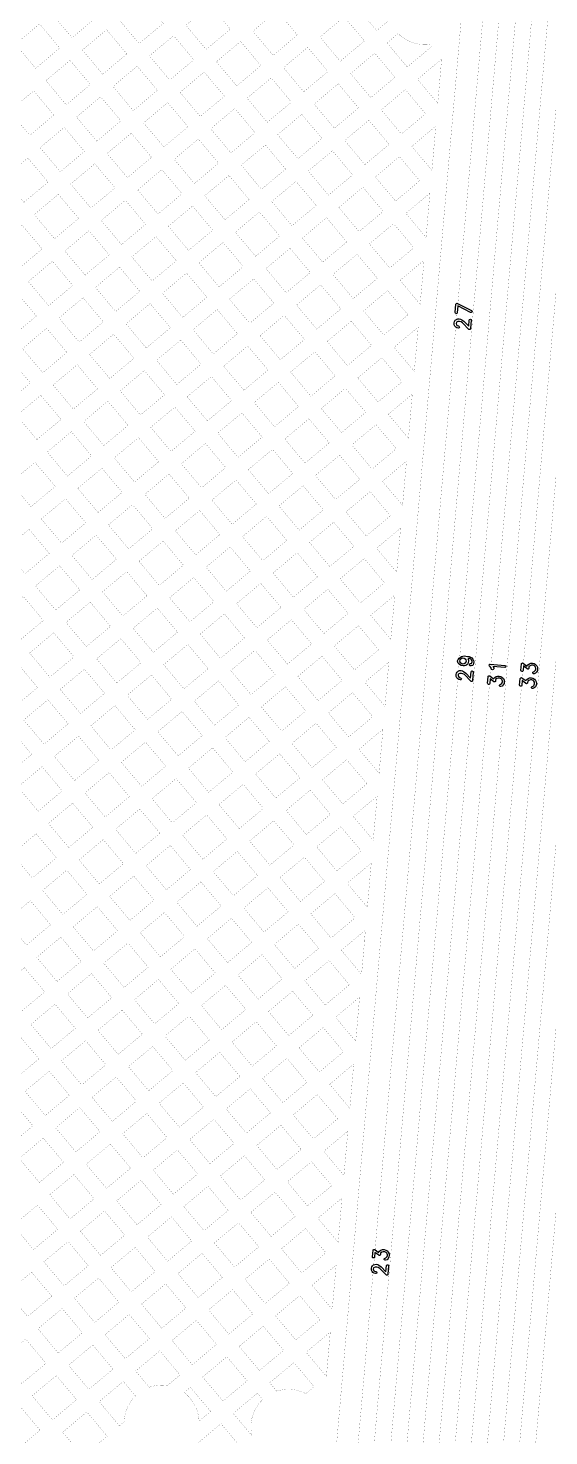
# Model space of a CAD drawing. Extents: x 592 to 965, y 89 to 353.
# Drawn here: x 644.84 to 652.26, y 286.61 to 306.69 of the extents above; entities that cross this region are included whole.
import ezdxf

# ---------------------------------------------------------------- set-up
doc = ezdxf.new("R2010")
doc.units = 0
doc.layers.add('a_area', color=3, linetype='Continuous')

# ---------------------------------------------------------------- blocks, each defined once
blk = doc.blocks.new('PAD_R3')
at = {"layer": 'a_area', "const_width": 0.5}
blk.add_lwpolyline([(0.25, 0, 1), (-0.25, 0, 1)], format="xyb", close=True, dxfattribs=at)

msp = doc.modelspace()

# ---------------------------------------------------------------- linework, layer by layer
at = {"layer": 'a_area', "const_width": 0.0015}
for points in [[(644.978, 250.475), (647.662, 281.162, -0.084552), (647.862, 281.924, 0.012808), (647.905, 282.023, -0.038887), (648.178, 282.582, 0.005339), (648.197, 282.617, -0.07215), (648.588, 283.159, 0.012405), (648.628, 283.203, -0.023497), (648.891, 283.473, -0.022352), (649.074, 283.63, 0.199572), (649.337, 284.14), (651.695, 311.103, 0.208816), (651.666, 311.191), (649.733, 313.495, 0.198841), (649.156, 313.792), (649.098, 313.797, -0.199255), (646.874, 314.956), (646.522, 315.376, -0.19862), (646.267, 316.198), (646.292, 316.486, 0.129621), (646.194, 317.051)], [(646.856, 316.773, 0.290904), (646.508, 316.33), (646.494, 316.171, 0.199266), (646.704, 315.515), (647.055, 315.096, 0.204199), (649.185, 314.019, -0.199), (649.914, 313.635), (651.848, 311.33, -0.193621), (651.923, 311.084), (649.564, 284.112, -0.198807), (649.216, 283.451, 0.02291), (649.044, 283.304, 0.023375), (648.798, 283.05, -0.010452), (648.758, 283.007, -0.021844), (648.752, 282.999, 0.07279), (648.397, 282.506, -0.004286), (648.379, 282.474, -0.015414), (648.376, 282.468, 0.0088), (648.344, 282.412, 0.035221), (648.115, 281.934, -0.011559), (648.073, 281.834, -0.011366), (648.071, 281.83, 0.085245), (647.89, 281.136), (645.207, 250.475)], [(645.895, 250.475), (648.55, 280.818, -0.109032), (648.95, 282.087, 0.010597), (649.008, 282.193, -0.078141), (649.269, 282.545, 0.016369), (649.322, 282.602, -0.02685), (649.555, 282.837, -0.016985), (649.561, 282.842, -0.025684), (649.569, 282.85), (649.88, 283.111, 0.20615), (650.229, 283.766), (652.613, 311.01, 0.197996), (652.369, 311.779), (650.23, 314.327, 0.098156), (650.087, 314.439), (649.716, 314.632, 0.068059), (649.532, 314.697, -0.042429), (649.382, 314.742, -0.064205), (648.626, 315.156, -0.072703), (648.602, 315.179, -0.20304), (648.275, 316.259), (648.072, 316.75, -0.065162), (648.07, 316.76)], [(648.891, 316.661), (648.502, 316.229), (648.5, 316.207, 0.195261), (648.772, 315.332, 0.063752), (649.474, 314.951, 0.039475), (649.579, 314.921, -0.070657), (649.829, 314.831), (650.202, 314.637, -0.097932), (650.411, 314.466), (652.544, 311.926, -0.199708), (652.84, 310.983), (650.456, 283.738, -0.20408), (650.023, 282.932, -0.008932), (649.986, 282.901), (649.709, 282.668, 0.027043), (649.492, 282.448, -0.016228), (649.429, 282.382, 0.079015), (649.208, 282.082, -0.010538), (649.145, 281.969, 0.109157), (648.777, 280.792), (646.125, 250.475), (645.895, 250.475)], [(650.785, 316.439, 0.152813), (650.565, 315.971, 0.109083), (650.908, 315.313), (653.263, 312.506, -0.198709), (653.754, 310.937), (651.344, 283.4, -0.197794), (650.831, 282.415), (650.374, 282.031, 0.187952), (649.68, 280.621), (647.043, 250.475), (646.813, 250.475)], [(646.813, 250.475), (649.453, 280.648, -0.187862), (650.225, 282.205), (650.686, 282.591, 0.198733), (651.117, 283.428), (653.527, 310.965, 0.198995), (653.081, 312.367), (650.733, 315.166, -0.136963), (650.3, 316.12, 0.102803), (650.096, 316.406)], [(647.859, 316.173), (648.076, 315.366), (648.259, 315.147, 0.176584), (649.453, 314.462, -0.076575), (649.699, 314.377), (649.922, 314.26, -0.09694), (650.131, 314.089), (652.198, 311.626, -0.197172), (652.385, 311.027), (650.008, 283.855, -0.197236), (649.693, 283.253), (649.38, 282.99, 0.025707), (649.141, 282.746, -0.011878), (649.08, 282.681, 0.073262), (648.801, 282.292, -0.005457), (648.774, 282.243, -0.008932), (648.772, 282.24, 0.003941), (648.746, 282.195, -0.012535), (648.744, 282.19, 0.10827), (648.322, 280.835), (645.666, 250.475), (645.437, 250.475)], [(649.889, 316.093), (650.19, 315.312), (650.458, 315.054, -0.092273), (650.655, 314.892), (652.912, 312.203, -0.199974), (653.298, 310.97), (650.912, 283.702, -0.199007), (650.337, 282.599), (650.081, 282.383, 0.199597), (649.232, 280.748), (646.584, 250.475), (646.354, 250.475)], [(651.974, 315.607), (651.89, 315.152, 0.105844), (651.92, 314.934, 0.005634), (651.969, 314.811, -0.017036), (651.972, 314.804, 0.07336), (652.07, 314.645), (653.617, 312.802, -0.198905), (654.211, 310.919), (651.77, 283.023, -0.197467), (651.333, 282.189), (650.78, 281.725, 0.069661), (650.649, 281.58, 0.127399), (650.133, 280.116), (647.54, 250.475), (647.31, 250.475)], [(645.437, 250.475), (648.095, 280.862, -0.112199), (648.576, 282.357, 0.005587), (648.601, 282.404, -0.072468), (648.917, 282.841, 0.011717), (648.969, 282.897, -0.026264), (649.231, 283.164), (649.545, 283.427, 0.200481), (649.781, 283.883), (652.157, 311.046, 0.201044), (652.016, 311.487), (649.95, 313.949, 0.097155), (649.807, 314.062), (649.592, 314.175, 0.079893), (649.404, 314.238, -0.176615), (648.078, 315.007), (647.902, 315.217, -0.058168), (647.887, 315.225), (647.138, 315.575)], [(646.354, 250.475), (649.006, 280.781, -0.198353), (649.935, 282.559), (650.191, 282.774, 0.198773), (650.684, 283.722), (653.071, 311.003, 0.197779), (652.736, 312.056), (650.48, 314.745, 0.096077), (650.342, 314.857, -0.081539), (650.311, 314.878), (650.033, 315.146, -0.030411), (650.025, 315.15), (649.233, 315.424)], [(647.31, 250.475), (649.907, 280.15, -0.126349), (650.459, 281.708, -0.07042), (650.635, 281.901), (651.188, 282.366, 0.200191), (651.544, 283.057), (653.983, 310.939, 0.198914), (653.442, 312.655), (651.895, 314.498, -0.078654), (651.755, 314.731, -0.003286), (651.725, 314.805, -0.023773), (651.722, 314.811, 0.147236), (651.212, 315.454)], [(651.227, 309.258), (649.032, 284.155, -0.224527)], [(649.593, 293.195), (649.635, 293.669, -0.030404), (649.635, 293.683), (649.648, 293.827)], [(647.063, 287.231, -0.226802), (647.277, 286.824)], [(648.032, 286.616, -0.06079), (648.016, 286.744, -0.207343), (648.185, 287.133), (648.109, 287.224), (647.764, 286.934)]]:
    msp.add_lwpolyline(points, format="xyb", dxfattribs=at)
for points in [[(645.179, 306.897), (645.467, 306.553), (645.812, 306.842), (645.523, 307.186)], [(646.134, 306.814), (646.423, 306.469), (646.767, 306.758), (646.478, 307.103)], [(647.089, 306.73), (647.378, 306.386), (647.722, 306.675), (647.434, 307.019)], [(648.044, 306.646), (648.333, 306.302), (648.678, 306.591), (648.389, 306.936)], [(649, 306.563), (649.289, 306.218), (649.634, 306.507), (649.345, 306.852)], [(644.659, 306.461), (644.948, 306.117), (645.292, 306.406), (645.004, 306.75)], [(645.614, 306.378), (645.904, 306.033), (646.248, 306.322), (645.959, 306.667)], [(646.57, 306.294), (646.859, 305.95), (647.203, 306.239), (646.914, 306.583)], [(647.525, 306.211), (647.814, 305.866), (648.158, 306.155), (647.869, 306.5)], [(648.48, 306.127), (648.769, 305.782), (649.114, 306.071), (648.825, 306.416)], [(645.095, 305.942), (645.384, 305.597), (645.728, 305.886), (645.439, 306.231)], [(649.436, 306.043), (649.725, 305.699), (650.069, 305.988), (649.781, 306.332)], [(646.05, 305.858), (646.339, 305.514), (646.684, 305.803), (646.395, 306.147)], [(647.006, 305.775), (647.295, 305.43), (647.639, 305.719), (647.35, 306.064)], [(647.961, 305.691), (648.25, 305.347), (648.594, 305.635), (648.305, 305.98)], [(644.575, 305.506), (644.864, 305.161), (645.209, 305.45), (644.92, 305.795)], [(648.916, 305.607), (649.205, 305.263), (649.55, 305.552), (649.261, 305.896)], [(649.872, 305.524), (650.161, 305.18), (650.505, 305.469), (650.216, 305.813)], [(645.531, 305.422), (645.819, 305.078), (646.164, 305.367), (645.875, 305.711)], [(646.486, 305.339), (646.775, 304.995), (647.12, 305.283), (646.83, 305.628)], [(647.442, 305.255), (647.731, 304.911), (648.075, 305.2), (647.786, 305.544)], [(648.397, 305.171), (648.686, 304.827), (649.03, 305.116), (648.741, 305.46)], [(649.352, 305.088), (649.641, 304.743), (649.986, 305.033), (649.697, 305.377)], [(645.011, 304.986), (645.3, 304.642), (645.644, 304.931), (645.356, 305.275)], [(645.966, 304.903), (646.256, 304.558), (646.6, 304.848), (646.311, 305.192)], [(646.922, 304.819), (647.211, 304.475), (647.556, 304.764), (647.266, 305.108)], [(647.878, 304.736), (648.166, 304.391), (648.511, 304.68), (648.222, 305.024)], [(644.492, 304.55), (644.781, 304.206), (645.125, 304.495), (644.836, 304.839)], [(645.447, 304.467), (645.736, 304.123), (646.08, 304.411), (645.791, 304.756)], [(648.833, 304.652), (649.122, 304.308), (649.466, 304.596), (649.177, 304.941)], [(649.788, 304.568), (650.077, 304.224), (650.422, 304.513), (650.133, 304.857)], [(646.402, 304.383), (646.692, 304.039), (647.036, 304.328), (646.747, 304.672)], [(647.358, 304.3), (647.647, 303.956), (647.991, 304.245), (647.703, 304.589)], [(648.313, 304.216), (648.602, 303.872), (648.947, 304.161), (648.658, 304.505)], [(649.269, 304.133), (649.558, 303.788), (649.902, 304.077), (649.613, 304.421)], [(644.928, 304.031), (645.217, 303.687), (645.561, 303.976), (645.272, 304.32)], [(645.883, 303.947), (646.172, 303.603), (646.516, 303.892), (646.227, 304.236)], [(646.839, 303.864), (647.127, 303.52), (647.472, 303.809), (647.183, 304.153)], [(647.794, 303.78), (648.083, 303.436), (648.427, 303.725), (648.138, 304.069)], [(648.749, 303.697), (649.039, 303.352), (649.383, 303.641), (649.094, 303.986)], [(644.408, 303.595), (644.697, 303.251), (645.041, 303.54), (644.752, 303.884)], [(645.364, 303.512), (645.653, 303.167), (645.997, 303.456), (645.708, 303.801)], [(649.705, 303.613), (649.994, 303.269), (650.338, 303.558), (650.049, 303.902)], [(646.319, 303.428), (646.608, 303.084), (646.952, 303.373), (646.663, 303.717)], [(647.274, 303.344), (647.563, 303), (647.908, 303.289), (647.619, 303.634)], [(648.23, 303.261), (648.519, 302.916), (648.863, 303.205), (648.574, 303.55)], [(644.844, 303.076), (645.133, 302.731), (645.478, 303.02), (645.188, 303.365)], [(649.185, 303.177), (649.474, 302.833), (649.819, 303.122), (649.53, 303.466)], [(645.8, 302.992), (646.088, 302.648), (646.433, 302.937), (646.144, 303.281)], [(646.755, 302.909), (647.044, 302.564), (647.388, 302.853), (647.099, 303.197)], [(647.71, 302.825), (647.999, 302.48), (648.344, 302.769), (648.055, 303.114)], [(648.666, 302.741), (648.955, 302.397), (649.299, 302.686), (649.01, 303.03)], [(649.621, 302.658), (649.91, 302.313), (650.255, 302.602), (649.965, 302.947)], [(644.324, 302.64), (644.614, 302.295), (644.958, 302.584), (644.669, 302.929)], [(645.28, 302.556), (645.569, 302.212), (645.913, 302.501), (645.624, 302.845)], [(646.235, 302.473), (646.524, 302.128), (646.869, 302.417), (646.58, 302.762)], [(647.191, 302.389), (647.48, 302.044), (647.824, 302.333), (647.535, 302.678)], [(648.146, 302.305), (648.435, 301.961), (648.78, 302.25), (648.491, 302.594)], [(644.76, 302.12), (645.049, 301.776), (645.394, 302.065), (645.105, 302.409)], [(649.102, 302.222), (649.391, 301.877), (649.735, 302.166), (649.446, 302.511)], [(645.716, 302.037), (646.005, 301.692), (646.349, 301.981), (646.06, 302.326)], [(646.671, 301.953), (646.96, 301.608), (647.305, 301.897), (647.016, 302.242)], [(647.627, 301.869), (647.916, 301.525), (648.26, 301.814), (647.971, 302.158)], [(644.241, 301.684), (644.53, 301.34), (644.874, 301.629), (644.585, 301.973)], [(648.582, 301.786), (648.871, 301.441), (649.216, 301.73), (648.927, 302.075)], [(649.538, 301.702), (649.827, 301.358), (650.171, 301.647), (649.882, 301.991)], [(645.196, 301.601), (645.485, 301.256), (645.83, 301.545), (645.541, 301.89)], [(646.152, 301.517), (646.441, 301.173), (646.785, 301.461), (646.496, 301.806)], [(647.107, 301.433), (647.396, 301.089), (647.741, 301.378), (647.452, 301.722)], [(648.063, 301.35), (648.352, 301.005), (648.696, 301.294), (648.407, 301.639)], [(649.018, 301.266), (649.307, 300.922), (649.652, 301.211), (649.363, 301.555)], [(644.677, 301.165), (644.966, 300.821), (645.31, 301.109), (645.021, 301.454)], [(645.632, 301.081), (645.921, 300.736), (646.266, 301.026), (645.977, 301.37)], [(646.588, 300.997), (646.877, 300.653), (647.221, 300.942), (646.932, 301.286)], [(647.543, 300.914), (647.832, 300.57), (648.177, 300.858), (647.887, 301.203)], [(645.113, 300.645), (645.402, 300.301), (645.746, 300.59), (645.457, 300.934)], [(648.499, 300.83), (648.788, 300.486), (649.132, 300.775), (648.843, 301.119)], [(649.454, 300.746), (649.743, 300.402), (650.087, 300.692), (649.799, 301.036)], [(646.068, 300.561), (646.357, 300.217), (646.702, 300.506), (646.413, 300.851)], [(647.024, 300.478), (647.313, 300.134), (647.657, 300.423), (647.368, 300.767)], [(647.979, 300.394), (648.268, 300.05), (648.613, 300.339), (648.324, 300.683)], [(648.935, 300.311), (649.223, 299.967), (649.568, 300.255), (649.279, 300.6)], [(644.593, 300.209), (644.882, 299.865), (645.227, 300.154), (644.938, 300.498)], [(645.549, 300.126), (645.838, 299.782), (646.182, 300.07), (645.893, 300.414)], [(646.504, 300.042), (646.793, 299.698), (647.138, 299.987), (646.849, 300.331)], [(647.46, 299.959), (647.749, 299.614), (648.093, 299.903), (647.804, 300.247)], [(648.415, 299.875), (648.704, 299.531), (649.048, 299.82), (648.76, 300.164)], [(645.029, 299.69), (645.318, 299.345), (645.663, 299.635), (645.374, 299.979)], [(649.37, 299.791), (649.659, 299.447), (650.004, 299.736), (649.715, 300.08)], [(645.985, 299.606), (646.274, 299.262), (646.618, 299.551), (646.329, 299.895)], [(646.94, 299.522), (647.229, 299.178), (647.574, 299.467), (647.285, 299.812)], [(647.896, 299.439), (648.185, 299.095), (648.529, 299.384), (648.24, 299.728)], [(644.51, 299.253), (644.798, 298.909), (645.143, 299.199), (644.854, 299.543)], [(648.851, 299.355), (649.14, 299.011), (649.484, 299.3), (649.195, 299.644)], [(645.465, 299.17), (645.754, 298.826), (646.099, 299.115), (645.81, 299.46)], [(646.421, 299.087), (646.71, 298.742), (647.054, 299.031), (646.765, 299.376)], [(647.376, 299.003), (647.665, 298.659), (648.009, 298.948), (647.721, 299.292)], [(648.331, 298.92), (648.621, 298.575), (648.965, 298.864), (648.676, 299.209)], [(649.287, 298.836), (649.576, 298.491), (649.92, 298.78), (649.631, 299.125)], [(644.945, 298.734), (645.234, 298.39), (645.579, 298.679), (645.29, 299.023)], [(645.901, 298.651), (646.19, 298.306), (646.535, 298.595), (646.246, 298.94)], [(646.857, 298.567), (647.146, 298.223), (647.49, 298.512), (647.201, 298.856)], [(647.812, 298.484), (648.101, 298.139), (648.445, 298.428), (648.156, 298.773)], [(644.426, 298.299), (644.715, 297.954), (645.059, 298.243), (644.77, 298.587)], [(648.768, 298.4), (649.057, 298.055), (649.401, 298.344), (649.112, 298.689)], [(645.381, 298.215), (645.67, 297.87), (646.015, 298.159), (645.726, 298.504)], [(646.337, 298.131), (646.626, 297.787), (646.971, 298.076), (646.682, 298.42)], [(647.293, 298.048), (647.582, 297.703), (647.926, 297.992), (647.637, 298.337)], [(648.248, 297.964), (648.537, 297.619), (648.882, 297.909), (648.592, 298.253)], [(649.204, 297.88), (649.492, 297.536), (649.837, 297.825), (649.548, 298.169)], [(644.862, 297.779), (645.151, 297.434), (645.495, 297.723), (645.206, 298.068)], [(645.817, 297.695), (646.106, 297.351), (646.451, 297.64), (646.162, 297.984)], [(646.773, 297.612), (647.062, 297.267), (647.407, 297.556), (647.117, 297.901)], [(647.729, 297.528), (648.018, 297.184), (648.362, 297.472), (648.073, 297.817)], [(648.684, 297.444), (648.973, 297.1), (649.317, 297.389), (649.028, 297.733)], [(644.342, 297.343), (644.632, 296.998), (644.976, 297.287), (644.687, 297.632)], [(645.298, 297.259), (645.587, 296.915), (645.931, 297.204), (645.642, 297.548)], [(646.253, 297.176), (646.542, 296.831), (646.887, 297.12), (646.598, 297.465)], [(647.209, 297.092), (647.498, 296.748), (647.843, 297.037), (647.554, 297.381)], [(648.165, 297.009), (648.453, 296.664), (648.797, 296.953), (648.509, 297.297)], [(649.12, 296.925), (649.409, 296.58), (649.753, 296.87), (649.464, 297.214)], [(644.778, 296.823), (645.067, 296.479), (645.412, 296.768), (645.123, 297.112)], [(645.734, 296.74), (646.023, 296.395), (646.367, 296.684), (646.078, 297.029)], [(646.689, 296.656), (646.978, 296.311), (647.323, 296.601), (647.034, 296.945)], [(647.645, 296.572), (647.934, 296.228), (648.278, 296.518), (647.99, 296.862)], [(648.6, 296.489), (648.889, 296.145), (649.234, 296.433), (648.944, 296.778)], [(644.259, 296.387), (644.547, 296.043), (644.892, 296.332), (644.603, 296.676)], [(645.214, 296.304), (645.503, 295.959), (645.848, 296.248), (645.559, 296.593)], [(646.17, 296.22), (646.459, 295.876), (646.803, 296.165), (646.514, 296.509)], [(647.125, 296.136), (647.414, 295.792), (647.759, 296.081), (647.47, 296.426)], [(648.081, 296.053), (648.37, 295.709), (648.714, 295.998), (648.425, 296.342)], [(644.694, 295.868), (644.984, 295.523), (645.328, 295.812), (645.039, 296.157)], [(649.036, 295.97), (649.326, 295.625), (649.67, 295.914), (649.38, 296.258)], [(645.65, 295.784), (645.939, 295.44), (646.284, 295.729), (645.995, 296.073)], [(646.606, 295.701), (646.895, 295.357), (647.239, 295.645), (646.95, 295.989)], [(647.561, 295.617), (647.85, 295.273), (648.195, 295.562), (647.906, 295.906)], [(648.517, 295.534), (648.806, 295.189), (649.15, 295.478), (648.861, 295.823)], [(645.13, 295.348), (645.42, 295.004), (645.764, 295.293), (645.475, 295.637)], [(646.086, 295.265), (646.375, 294.92), (646.72, 295.21), (646.431, 295.554)], [(647.042, 295.181), (647.331, 294.837), (647.675, 295.126), (647.386, 295.47)], [(647.997, 295.097), (648.286, 294.753), (648.631, 295.042), (648.342, 295.387)], [(644.611, 294.912), (644.9, 294.568), (645.244, 294.857), (644.955, 295.201)], [(645.567, 294.828), (645.855, 294.484), (646.2, 294.774), (645.911, 295.118)], [(648.953, 295.014), (649.241, 294.67), (649.586, 294.959), (649.297, 295.303)], [(646.522, 294.745), (646.811, 294.401), (647.156, 294.69), (646.867, 295.034)], [(647.478, 294.662), (647.767, 294.317), (648.111, 294.606), (647.822, 294.95)], [(648.433, 294.578), (648.722, 294.234), (649.066, 294.523), (648.778, 294.867)], [(645.047, 294.393), (645.336, 294.049), (645.68, 294.337), (645.391, 294.682)], [(646.002, 294.309), (646.291, 293.965), (646.636, 294.254), (646.347, 294.598)], [(646.958, 294.226), (647.247, 293.881), (647.592, 294.17), (647.303, 294.515)], [(647.914, 294.142), (648.202, 293.798), (648.547, 294.087), (648.258, 294.431)], [(648.869, 294.059), (649.158, 293.714), (649.502, 294.003), (649.213, 294.348)], [(644.528, 293.957), (644.817, 293.613), (645.161, 293.902), (644.872, 294.246)], [(645.483, 293.874), (645.772, 293.529), (646.116, 293.818), (645.827, 294.162)], [(646.438, 293.79), (646.727, 293.445), (647.072, 293.734), (646.783, 294.079)], [(647.394, 293.706), (647.683, 293.362), (648.027, 293.651), (647.739, 293.995)], [(648.349, 293.623), (648.639, 293.278), (648.983, 293.567), (648.694, 293.912)], [(644.963, 293.438), (645.253, 293.093), (645.597, 293.382), (645.308, 293.727)], [(645.919, 293.354), (646.208, 293.009), (646.552, 293.298), (646.263, 293.643)], [(646.874, 293.27), (647.163, 292.926), (647.508, 293.215), (647.219, 293.559)], [(647.83, 293.187), (648.119, 292.842), (648.463, 293.131), (648.174, 293.476)], [(648.785, 293.103), (649.075, 292.759), (649.419, 293.047), (649.13, 293.392)], [(644.444, 293.002), (644.733, 292.657), (645.077, 292.946), (644.788, 293.291)], [(645.4, 292.918), (645.689, 292.573), (646.033, 292.862), (645.744, 293.207)], [(646.355, 292.834), (646.644, 292.49), (646.988, 292.779), (646.699, 293.123)], [(647.31, 292.751), (647.599, 292.406), (647.944, 292.695), (647.655, 293.04)], [(648.266, 292.667), (648.555, 292.323), (648.899, 292.612), (648.61, 292.956)], [(644.88, 292.482), (645.169, 292.137), (645.514, 292.426), (645.224, 292.771)], [(645.836, 292.398), (646.124, 292.054), (646.469, 292.343), (646.18, 292.687)], [(646.791, 292.315), (647.08, 291.97), (647.424, 292.259), (647.135, 292.604)], [(647.746, 292.231), (648.035, 291.886), (648.38, 292.176), (648.091, 292.52)], [(644.361, 292.046), (644.65, 291.702), (644.994, 291.99), (644.705, 292.335)], [(648.702, 292.147), (648.991, 291.803), (649.335, 292.092), (649.046, 292.437)], [(645.316, 291.962), (645.605, 291.618), (645.949, 291.907), (645.66, 292.251)], [(646.271, 291.879), (646.56, 291.535), (646.905, 291.824), (646.616, 292.168)], [(647.227, 291.795), (647.516, 291.451), (647.86, 291.74), (647.571, 292.084)], [(648.182, 291.711), (648.471, 291.367), (648.815, 291.656), (648.527, 292.001)], [(644.797, 291.527), (645.085, 291.182), (645.43, 291.471), (645.141, 291.815)], [(645.752, 291.443), (646.041, 291.098), (646.385, 291.388), (646.096, 291.732)], [(646.707, 291.359), (646.996, 291.015), (647.341, 291.304), (647.052, 291.648)], [(647.663, 291.276), (647.952, 290.932), (648.296, 291.22), (648.007, 291.564)], [(644.277, 291.091), (644.566, 290.746), (644.91, 291.035), (644.622, 291.38)], [(645.232, 291.007), (645.521, 290.663), (645.866, 290.952), (645.577, 291.296)], [(648.618, 291.192), (648.907, 290.848), (649.252, 291.137), (648.962, 291.481)], [(646.188, 290.923), (646.477, 290.579), (646.821, 290.868), (646.532, 291.212)], [(647.143, 290.84), (647.432, 290.496), (647.777, 290.785), (647.488, 291.129)], [(648.099, 290.756), (648.388, 290.412), (648.732, 290.701), (648.443, 291.045)], [(644.713, 290.571), (645.002, 290.227), (645.346, 290.516), (645.057, 290.86)], [(645.668, 290.488), (645.958, 290.143), (646.302, 290.432), (646.013, 290.776)], [(646.624, 290.404), (646.912, 290.06), (647.257, 290.349), (646.968, 290.693)], [(647.579, 290.32), (647.868, 289.976), (648.213, 290.265), (647.923, 290.609)], [(648.535, 290.237), (648.823, 289.893), (649.168, 290.181), (648.879, 290.526)], [(645.149, 290.052), (645.438, 289.707), (645.782, 289.996), (645.493, 290.341)], [(646.104, 289.968), (646.393, 289.624), (646.737, 289.913), (646.449, 290.257)], [(647.059, 289.884), (647.349, 289.54), (647.693, 289.829), (647.404, 290.174)], [(648.015, 289.801), (648.304, 289.457), (648.648, 289.746), (648.359, 290.09)], [(644.629, 289.616), (644.918, 289.271), (645.263, 289.56), (644.974, 289.905)], [(645.585, 289.532), (645.874, 289.188), (646.218, 289.477), (645.929, 289.821)], [(646.54, 289.449), (646.829, 289.104), (647.173, 289.393), (646.884, 289.738)], [(647.495, 289.365), (647.784, 289.021), (648.129, 289.31), (647.84, 289.654)], [(648.451, 289.282), (648.74, 288.937), (649.084, 289.226), (648.795, 289.571)], [(645.065, 289.096), (645.354, 288.752), (645.698, 289.041), (645.41, 289.385)], [(646.021, 289.013), (646.31, 288.668), (646.654, 288.957), (646.365, 289.302)], [(646.976, 288.929), (647.265, 288.585), (647.609, 288.874), (647.32, 289.218)], [(647.931, 288.846), (648.22, 288.501), (648.565, 288.79), (648.276, 289.135)], [(644.546, 288.66), (644.834, 288.316), (645.179, 288.605), (644.89, 288.949)], [(645.501, 288.577), (645.79, 288.232), (646.134, 288.521), (645.845, 288.866)], [(646.457, 288.493), (646.745, 288.149), (647.09, 288.438), (646.801, 288.782)], [(647.412, 288.41), (647.701, 288.065), (648.045, 288.354), (647.756, 288.699)], [(648.367, 288.326), (648.656, 287.981), (649.001, 288.27), (648.712, 288.615)], [(644.981, 288.141), (645.27, 287.796), (645.615, 288.085), (645.326, 288.43)], [(645.937, 288.057), (646.226, 287.713), (646.57, 288.002), (646.281, 288.346)], [(646.892, 287.974), (647.181, 287.629), (647.526, 287.918), (647.237, 288.263)], [(647.848, 287.89), (648.137, 287.546), (648.481, 287.834), (648.192, 288.179)], [(644.462, 287.705), (644.751, 287.36), (645.095, 287.649), (644.806, 287.994)], [(645.417, 287.621), (645.706, 287.277), (646.051, 287.566), (645.762, 287.91)], [(647.328, 287.454), (647.617, 287.11), (647.962, 287.399), (647.673, 287.743)], [(644.898, 287.185), (645.187, 286.841), (645.531, 287.13), (645.242, 287.474)], [(644.378, 286.749), (644.667, 286.405), (645.012, 286.694), (644.723, 287.038)], [(645.334, 286.666), (645.623, 286.321), (645.967, 286.61), (645.678, 286.955)], [(647.245, 286.498), (647.533, 286.154), (647.878, 286.443), (647.589, 286.788)]]:
    msp.add_lwpolyline(points, close=True, dxfattribs=at)
for points in [[(649.52, 306.999), (649.809, 306.654), (649.991, 306.807, -0.087621), (649.958, 306.99, -0.075005), (649.982, 307.147), (649.864, 307.288)], [(649.956, 306.479), (650.244, 306.135), (650.589, 306.424), (650.558, 306.46, -0.03127), (650.492, 306.456, -0.198964), (650.114, 306.612)], [(646.373, 287.538), (646.567, 287.307, -0.084914), (646.744, 287.337, -0.038448), (646.825, 287.331), (647.006, 287.482), (646.717, 287.827)], [(648.284, 287.371), (648.384, 287.251, -0.078975), (648.549, 287.278, -0.122168), (648.799, 287.216), (648.917, 287.315), (648.628, 287.659)], [(645.853, 287.102), (646.142, 286.757), (646.211, 286.815, -0.196138), (646.371, 287.184), (646.197, 287.391)]]:
    msp.add_lwpolyline(points, format="xyb", close=True, dxfattribs=at)
for points in [[(650.734, 306.248), (650.391, 305.96)], [(650.679, 305.617), (650.734, 306.248)], [(650.391, 305.96), (650.679, 305.617)], [(650.651, 305.292), (650.308, 305.004)], [(650.596, 304.662), (650.651, 305.292)], [(650.308, 305.004), (650.596, 304.662)], [(650.567, 304.336), (650.224, 304.049)], [(650.512, 303.706), (650.567, 304.336)], [(650.224, 304.049), (650.512, 303.706)], [(650.484, 303.381), (650.141, 303.094)], [(650.428, 302.751), (650.484, 303.381)], [(650.141, 303.094), (650.428, 302.751)], [(650.4, 302.426), (650.057, 302.138)], [(650.345, 301.795), (650.4, 302.426)], [(650.057, 302.138), (650.345, 301.795)], [(650.316, 301.47), (649.974, 301.183)], [(650.261, 300.84), (650.316, 301.47)], [(649.974, 301.183), (650.261, 300.84)], [(650.233, 300.515), (649.89, 300.227)], [(650.178, 299.884), (650.233, 300.515)], [(649.89, 300.227), (650.178, 299.884)], [(650.149, 299.559), (649.806, 299.272)], [(650.094, 298.929), (650.149, 299.559)], [(649.806, 299.272), (650.094, 298.929)], [(650.066, 298.604), (649.723, 298.316)], [(650.01, 297.974), (650.066, 298.604)], [(649.723, 298.316), (650.01, 297.974)], [(649.982, 297.649), (649.639, 297.361)], [(649.927, 297.018), (649.982, 297.649)], [(649.639, 297.361), (649.927, 297.018)], [(649.898, 296.693), (649.556, 296.405)], [(649.843, 296.062), (649.898, 296.693)], [(649.556, 296.405), (649.843, 296.062)], [(649.815, 295.737), (649.472, 295.45)], [(649.76, 295.108), (649.815, 295.737)], [(649.472, 295.45), (649.76, 295.108)], [(649.731, 294.782), (649.388, 294.495)], [(649.676, 294.152), (649.731, 294.782)], [(649.388, 294.495), (649.676, 294.152)], [(649.648, 293.827), (649.305, 293.539)], [(649.305, 293.539), (649.593, 293.195)], [(649.565, 292.872), (649.222, 292.584)], [(649.51, 292.24), (649.565, 292.872)], [(649.222, 292.584), (649.51, 292.24)], [(649.481, 291.917), (649.138, 291.628)], [(649.426, 291.284), (649.481, 291.917)], [(649.138, 291.628), (649.426, 291.284)], [(649.398, 290.961), (649.054, 290.672)], [(649.342, 290.328), (649.398, 290.961)], [(649.054, 290.672), (649.342, 290.328)], [(649.314, 290.006), (648.97, 289.717)], [(649.259, 289.374), (649.314, 290.006)], [(648.97, 289.717), (649.259, 289.374)], [(649.231, 289.05), (648.887, 288.762)], [(649.175, 288.418), (649.231, 289.05)], [(648.887, 288.762), (649.175, 288.418)], [(649.147, 288.095), (648.803, 287.806)], [(649.092, 287.462), (649.147, 288.095)], [(648.803, 287.806), (649.092, 287.462)], [(647.277, 286.824), (647.442, 286.963), (647.153, 287.307), (647.063, 287.231)], [(647.764, 286.934), (648.032, 286.616)]]:
    msp.add_lwpolyline(points, dxfattribs=at)
at = {"layer": 'a_area'}
for points in [[(650.926, 302.634), (650.937, 302.753, -0.540044), (650.958, 302.765), (651.16, 302.661, -1), (651.146, 302.635), (650.964, 302.728)], [(650.912, 302.467, -0.684794), (651.02, 302.531), (651.05, 302.509), (651.12, 302.438)], [(650.964, 302.728), (650.956, 302.631, -1), (650.926, 302.634)], [(651.12, 302.438), (651.127, 302.526, -1), (651.157, 302.523), (651.147, 302.404, -0.64638), (651.121, 302.394), (651.03, 302.487, 0.341671), (650.944, 302.495)], [(650.972, 302.412, -0.325713), (650.913, 302.459, -0.138049), (650.912, 302.467)], [(650.944, 302.495, 0.570488), (650.975, 302.442, -1), (650.972, 302.412)], [(650.958, 297.668, -0.378825), (651.102, 297.73, -0.576902), (651.183, 297.608, -0.206029), (651.174, 297.6), (651.153, 297.594)], [(650.939, 297.45, -0.684794), (651.048, 297.514), (651.078, 297.492), (651.147, 297.421)], [(651.109, 297.697, -0.596338), (651.041, 297.594, -0.359643), (650.959, 297.662, -0.09536), (650.958, 297.668)], [(651.147, 297.421), (651.155, 297.508, -1), (651.185, 297.506), (651.175, 297.386, -0.64638), (651.149, 297.377), (651.058, 297.47, 0.341671), (650.972, 297.477)], [(651.153, 297.594, -1.487087), (651.159, 297.627, 0.775698), (651.109, 297.697)], [(651.416, 297.595, -0.702059), (651.428, 297.62), (651.637, 297.602, -1), (651.635, 297.572), (651.466, 297.587)], [(651.476, 297.565, -1.522805), (651.442, 297.568), (651.416, 297.595)], [(651.466, 297.587, -0.068164), (651.468, 297.583), (651.476, 297.565)], [(651.864, 297.53), (651.872, 297.623, -0.601967), (651.896, 297.634), (651.95, 297.593, -1.208788), (652.072, 297.489)], [(651.9, 297.594), (651.894, 297.527, -1), (651.864, 297.53)], [(652.058, 297.594, 0.372984), (651.979, 297.584), (651.977, 297.563, -0.601967), (651.953, 297.552), (651.9, 297.594)], [(652.072, 297.489), (652.052, 297.482, -1), (652.042, 297.511, 0.63777), (652.058, 297.594)], [(651, 297.395, -0.325713), (650.941, 297.442, -0.138049), (650.939, 297.45)], [(650.972, 297.477, 0.570488), (651.002, 297.425, -1), (651, 297.395)], [(651.389, 297.346), (651.397, 297.44, -0.601967), (651.421, 297.451), (651.475, 297.409, -1.207904), (651.597, 297.305)], [(651.425, 297.41), (651.419, 297.343, -1), (651.389, 297.346)], [(651.583, 297.41, 0.373256), (651.504, 297.401), (651.502, 297.38, -0.601967), (651.478, 297.369), (651.425, 297.41)], [(651.597, 297.305), (651.577, 297.299, -1), (651.567, 297.327, 0.637786), (651.583, 297.41)], [(651.846, 297.321), (651.854, 297.414, -0.601967), (651.878, 297.425), (651.932, 297.384, -1.207904), (652.054, 297.28)], [(651.881, 297.385), (651.876, 297.318, -1), (651.846, 297.321)], [(652.04, 297.385, 0.373256), (651.961, 297.375), (651.959, 297.354, -0.601967), (651.935, 297.343), (651.881, 297.385)], [(652.054, 297.28), (652.033, 297.273, -1), (652.024, 297.302, 0.637786), (652.04, 297.385)], [(649.749, 289.167), (649.757, 289.26, -0.601967), (649.781, 289.271), (649.835, 289.23, -1.208788), (649.957, 289.126)], [(649.784, 289.231), (649.779, 289.164, -1), (649.749, 289.167)], [(649.943, 289.231, 0.372984), (649.864, 289.221), (649.862, 289.2, -0.601967), (649.838, 289.189), (649.784, 289.231)], [(649.957, 289.126), (649.936, 289.119, -1), (649.927, 289.148, 0.63777), (649.943, 289.231)], [(649.733, 288.983, -0.684794), (649.841, 289.047), (649.872, 289.025), (649.941, 288.955)], [(649.793, 288.928, -0.325713), (649.734, 288.975, -0.138049), (649.733, 288.983)], [(649.765, 289.011, 0.570488), (649.796, 288.958, -1), (649.793, 288.928)], [(649.941, 288.955), (649.949, 289.042, -1), (649.978, 289.039), (649.968, 288.92, -0.64638), (649.942, 288.91), (649.851, 289.003, 0.341671), (649.765, 289.011)]]:
    msp.add_lwpolyline(points, format="xyb", dxfattribs=at)
msp.add_circle((651.038, 297.664), 0.0451, dxfattribs=at)

# ---------------------------------------------------------------- block references
at = {"layer": 'a_area', "xscale": 0.0015, "yscale": 0.0015, "zscale": 1.5}
for p in [(650.734, 306.248), (650.734, 306.248), (650.391, 305.96), (650.391, 305.96), (650.679, 305.617), (650.679, 305.617), (650.651, 305.292), (650.651, 305.292), (650.308, 305.004), (650.308, 305.004), (650.596, 304.662), (650.596, 304.662), (650.567, 304.336), (650.567, 304.336), (650.224, 304.049), (650.224, 304.049), (650.512, 303.706), (650.512, 303.706), (650.484, 303.381), (650.484, 303.381), (650.141, 303.094), (650.141, 303.094), (650.428, 302.751), (650.428, 302.751), (650.4, 302.426), (650.4, 302.426), (650.057, 302.138), (650.057, 302.138), (650.345, 301.795), (650.345, 301.795), (650.316, 301.47), (650.316, 301.47), (649.974, 301.183), (649.974, 301.183), (650.261, 300.84), (650.261, 300.84), (650.233, 300.515), (650.233, 300.515), (649.89, 300.227), (649.89, 300.227), (650.178, 299.884), (650.178, 299.884), (650.149, 299.559), (650.149, 299.559), (649.806, 299.272), (649.806, 299.272), (650.094, 298.929), (650.094, 298.929), (650.066, 298.604), (650.066, 298.604), (649.723, 298.316), (649.723, 298.316), (650.01, 297.974), (650.01, 297.974), (649.982, 297.649), (649.982, 297.649), (649.639, 297.361), (649.639, 297.361), (649.927, 297.018), (649.927, 297.018), (649.898, 296.693), (649.898, 296.693), (649.556, 296.405), (649.556, 296.405), (649.843, 296.062), (649.843, 296.062), (649.815, 295.737), (649.815, 295.737), (649.472, 295.45), (649.472, 295.45), (649.76, 295.108), (649.76, 295.108), (649.731, 294.782), (649.731, 294.782), (649.388, 294.495), (649.388, 294.495), (649.676, 294.152), (649.676, 294.152), (649.648, 293.827), (649.648, 293.827), (649.305, 293.539), (649.305, 293.539), (649.593, 293.195), (649.593, 293.195), (649.565, 292.872), (649.565, 292.872), (649.222, 292.584), (649.222, 292.584), (649.51, 292.24), (649.51, 292.24), (649.481, 291.917), (649.481, 291.917), (649.138, 291.628), (649.138, 291.628), (649.426, 291.284), (649.426, 291.284), (649.398, 290.961), (649.398, 290.961), (649.054, 290.672), (649.054, 290.672), (649.342, 290.328), (649.342, 290.328), (649.314, 290.006), (649.314, 290.006), (648.97, 289.717), (648.97, 289.717), (649.259, 289.374), (649.259, 289.374), (649.231, 289.05), (649.231, 289.05), (648.887, 288.762), (648.887, 288.762), (649.175, 288.418), (649.175, 288.418), (649.147, 288.095), (649.147, 288.095), (648.803, 287.806), (648.803, 287.806), (649.092, 287.462), (649.092, 287.462), (647.063, 287.231), (647.063, 287.231), (647.764, 286.934), (647.764, 286.934), (647.277, 286.824), (647.277, 286.824), (648.032, 286.616), (648.032, 286.616)]:
    msp.add_blockref('PAD_R3', p, dxfattribs=at)

doc.saveas('drawing.dxf')
